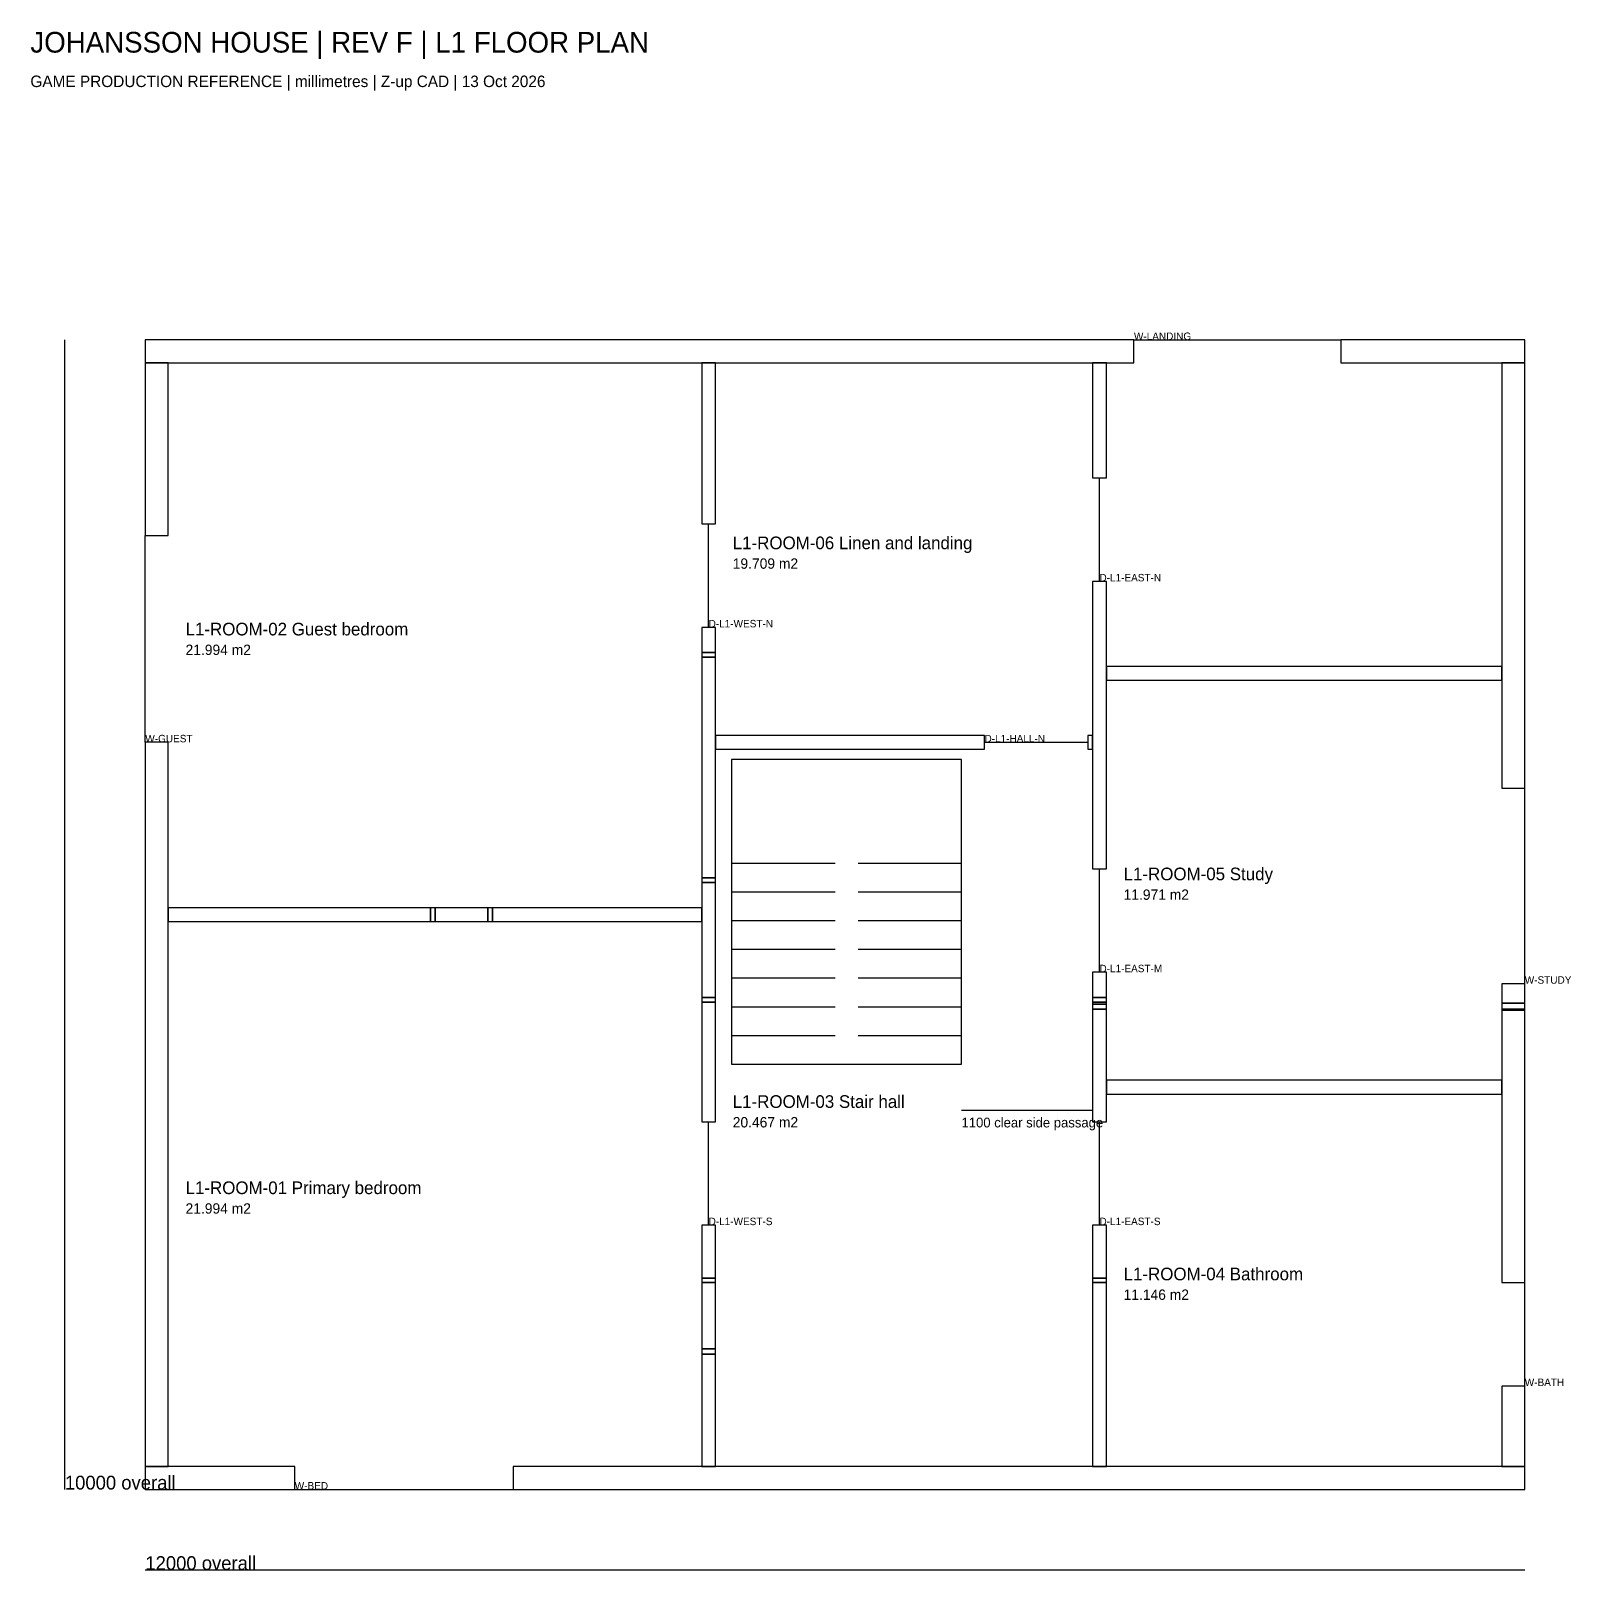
# Model space of a CAD drawing. Header units: millimetres. Extents: x -996 to 12404, y -702 to 12690.
import ezdxf

# ---------------------------------------------------------------- set-up
doc = ezdxf.new("R2010")
doc.units = ezdxf.units.MM

msp = doc.modelspace()

# ---------------------------------------------------------------- linework, layer by layer
at = {"layer": 'A-DIM'}
for p, q in [((-700, 0), (-700, 10000)), ((7100, 3300), (8240, 3300)), ((0, -700), (12000, -700))]:
    msp.add_line(p, q, dxfattribs=at)
at = {"layer": 'A-OPENING'}
for p, q in [((8600, 10000), (10400, 10000)), ((8300, 7900), (8300, 8800)), ((4900, 7500), (4900, 8400)), ((0, 6500), (0, 8300)), ((7300, 6500), (8200, 6500)), ((12000, 4400), (12000, 6100)), ((8300, 4500), (8300, 5400)), ((4900, 2300), (4900, 3200)), ((8300, 2300), (8300, 3200)), ((12000, 900), (12000, 1800)), ((1300, 0), (3200, 0))]:
    msp.add_line(p, q, dxfattribs=at)
at = {"layer": 'A-STAIR'}
for p, q in [((5100, 5450), (6000, 5450)), ((6200, 5450), (7100, 5450)), ((5100, 5200), (6000, 5200)), ((6200, 5200), (7100, 5200)), ((5100, 4950), (6000, 4950)), ((6200, 4950), (7100, 4950)), ((5100, 4700), (6000, 4700)), ((6200, 4700), (7100, 4700)), ((5100, 4450), (6000, 4450)), ((6200, 4450), (7100, 4450)), ((5100, 4200), (6000, 4200)), ((6200, 4200), (7100, 4200)), ((5100, 3950), (6000, 3950)), ((6200, 3950), (7100, 3950)), ((5100, 3700), (6000, 3700)), ((6200, 3700), (7100, 3700))]:
    msp.add_line(p, q, dxfattribs=at)
msp.add_lwpolyline([(5100, 3700), (7100, 3700), (7100, 6350), (5100, 6350)], close=True, dxfattribs=at)
at = {"layer": 'A-WALL'}
for points in [[(0, 9800), (8600, 9800), (8600, 10000), (0, 10000)], [(10400, 9800), (12000, 9800), (12000, 10000), (10400, 10000)], [(0, 8300), (200, 8300), (200, 9800), (0, 9800)], [(4840, 8400), (4960, 8400), (4960, 9800), (4840, 9800)], [(8240, 8800), (8360, 8800), (8360, 9800), (8240, 9800)], [(11800, 6100), (12000, 6100), (12000, 9800), (11800, 9800)], [(8240, 5400), (8360, 5400), (8360, 7900), (8240, 7900)], [(4840, 7280), (4960, 7280), (4960, 7500), (4840, 7500)], [(4840, 7240), (4960, 7240), (4960, 7280), (4840, 7280)], [(4840, 5320), (4960, 5320), (4960, 7240), (4840, 7240)], [(8360, 7040), (11800, 7040), (11800, 7160), (8360, 7160)], [(0, 200), (200, 200), (200, 6500), (0, 6500)], [(4960, 6440), (7300, 6440), (7300, 6560), (4960, 6560)], [(8200, 6440), (8240, 6440), (8240, 6560), (8200, 6560)], [(4840, 5280), (4960, 5280), (4960, 5320), (4840, 5320)], [(4840, 4280), (4960, 4280), (4960, 5280), (4840, 5280)], [(200, 4940), (2480, 4940), (2480, 5060), (200, 5060)], [(2480, 4940), (2520, 4940), (2520, 5060), (2480, 5060)], [(2520, 4940), (2980, 4940), (2980, 5060), (2520, 5060)], [(2980, 4940), (3020, 4940), (3020, 5060), (2980, 5060)], [(3020, 4940), (4840, 4940), (4840, 5060), (3020, 5060)], [(8240, 4280), (8360, 4280), (8360, 4500), (8240, 4500)], [(11800, 4230), (12000, 4230), (12000, 4400), (11800, 4400)], [(4840, 4240), (4960, 4240), (4960, 4280), (4840, 4280)], [(4840, 3200), (4960, 3200), (4960, 4240), (4840, 4240)], [(8240, 4240), (8360, 4240), (8360, 4280), (8240, 4280)], [(8240, 4222.5), (8360, 4222.5), (8360, 4240), (8240, 4240)], [(8240, 4177.5), (8360, 4177.5), (8360, 4222.5), (8240, 4222.5)], [(8240, 3200), (8360, 3200), (8360, 4177.5), (8240, 4177.5)], [(11800, 4177.5), (12000, 4177.5), (12000, 4230), (11800, 4230)], [(11800, 4170), (12000, 4170), (12000, 4177.5), (11800, 4177.5)], [(11800, 1800), (12000, 1800), (12000, 4170), (11800, 4170)], [(8360, 3440), (11800, 3440), (11800, 3560), (8360, 3560)], [(4840, 1840), (4960, 1840), (4960, 2300), (4840, 2300)], [(8240, 1840), (8360, 1840), (8360, 2300), (8240, 2300)], [(4840, 1800), (4960, 1800), (4960, 1840), (4840, 1840)], [(4840, 1222.5), (4960, 1222.5), (4960, 1800), (4840, 1800)], [(8240, 1800), (8360, 1800), (8360, 1840), (8240, 1840)], [(8240, 200), (8360, 200), (8360, 1800), (8240, 1800)], [(4840, 1177.5), (4960, 1177.5), (4960, 1222.5), (4840, 1222.5)], [(4840, 200), (4960, 200), (4960, 1177.5), (4840, 1177.5)], [(11800, 200), (12000, 200), (12000, 900), (11800, 900)], [(0, 0), (1300, 0), (1300, 200), (0, 200)], [(3200, 0), (12000, 0), (12000, 200), (3200, 200)]]:
    msp.add_lwpolyline(points, close=True, dxfattribs=at)

# ---------------------------------------------------------------- texts
at = {"layer": 'A-DIM'}
for s, height, p in [('1100 clear side passage', 85, (7100, 3150)), ('10000 overall', 120, (-700, 0)), ('12000 overall', 120, (0, -700))]:
    msp.add_text(s, height=height, dxfattribs=at).set_placement(p)
at = {"layer": 'A-ROOM'}
for s, height, p in [('L1-ROOM-06 Linen and landing', 110, (5110, 8180)), ('19.709 m2', 90, (5110, 8010)), ('L1-ROOM-02 Guest bedroom', 110, (350, 7430)), ('21.994 m2', 90, (350, 7260)), ('L1-ROOM-05 Study', 110, (8510, 5300)), ('11.971 m2', 90, (8510, 5130)), ('L1-ROOM-03 Stair hall', 110, (5110, 3320)), ('20.467 m2', 90, (5110, 3150)), ('L1-ROOM-01 Primary bedroom', 110, (350, 2570)), ('21.994 m2', 90, (350, 2400)), ('L1-ROOM-04 Bathroom', 110, (8510, 1820)), ('11.146 m2', 90, (8510, 1650))]:
    msp.add_text(s, height=height, dxfattribs=at).set_placement(p)
at = {"layer": 'A-TAGS'}
for s, p in [('W-LANDING', (8600, 10000)), ('D-L1-EAST-N', (8300, 7900)), ('D-L1-WEST-N', (4900, 7500)), ('W-GUEST', (0, 6500)), ('D-L1-HALL-N', (7300, 6500)), ('D-L1-EAST-M', (8300, 4500)), ('W-STUDY', (12000, 4400)), ('D-L1-WEST-S', (4900, 2300)), ('D-L1-EAST-S', (8300, 2300)), ('W-BATH', (12000, 900)), ('W-BED', (1300, 0))]:
    msp.add_text(s, height=65, dxfattribs=at).set_placement(p)
at = {"layer": 'TITLE'}
for s, height, p in [('JOHANSSON HOUSE | REV F | L1 FLOOR PLAN', 180, (-1000, 12500)), ('GAME PRODUCTION REFERENCE | millimetres | Z-up CAD | 13 Oct 2026', 100, (-1000, 12200))]:
    msp.add_text(s, height=height, dxfattribs=at).set_placement(p)

doc.saveas('drawing.dxf')
